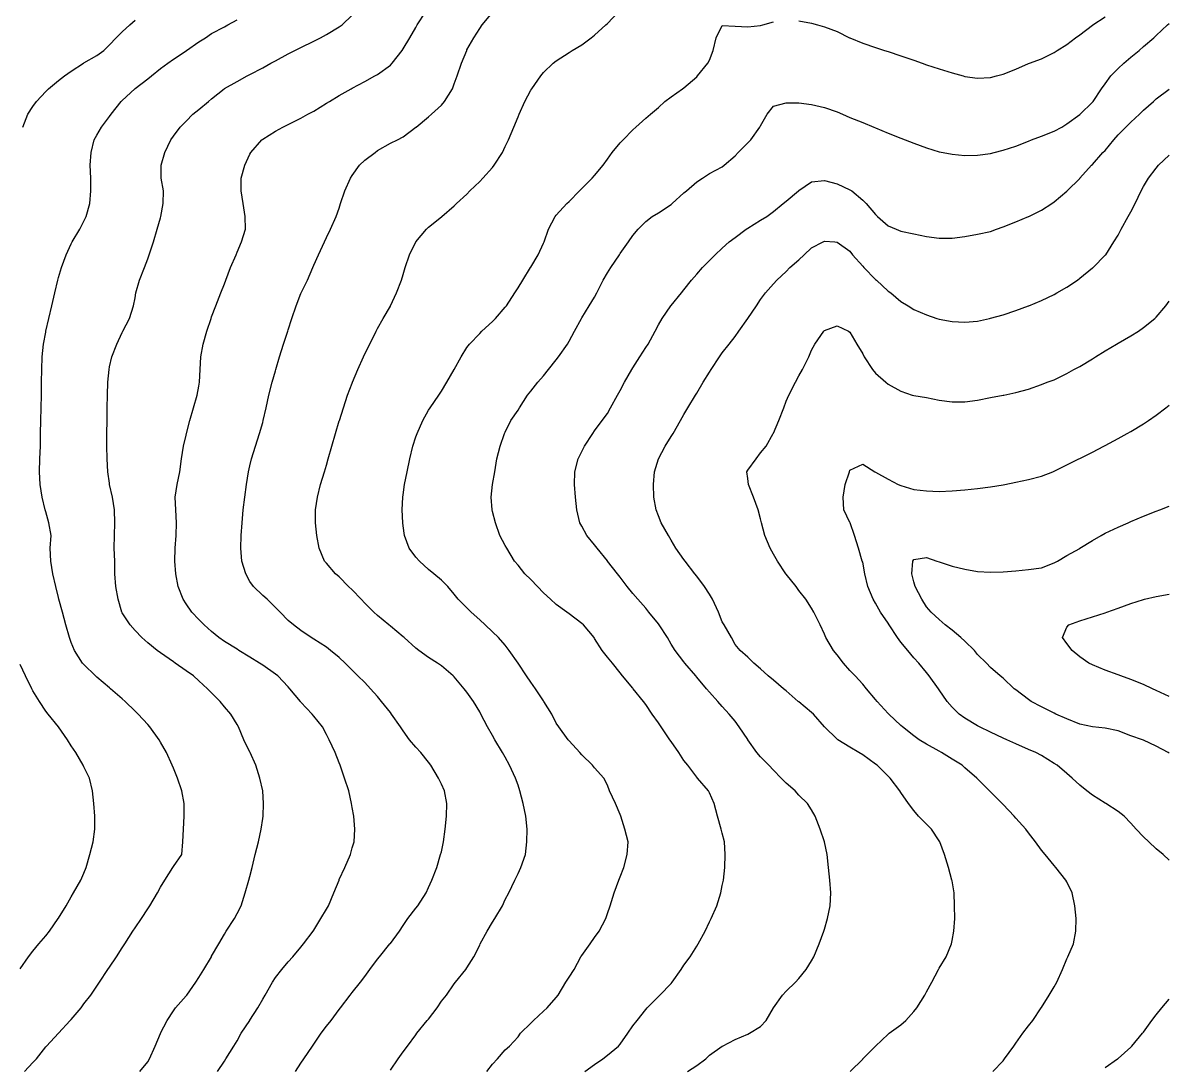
# Model space of a CAD drawing. Extents: x -280806 to 176394, y -263086 to 194114.
# Drawn here: x 86375 to 176394, y 66133 to 148150 of the extents above; entities that cross this region are included whole.
import ezdxf

# ---------------------------------------------------------------- set-up
doc = ezdxf.new("R2010")
doc.units = 0

msp = doc.modelspace()

# ---------------------------------------------------------------- linework, layer by layer
at = {"layer": 'CONTOURS'}
for points in [[(95569.217, 65777.364, 454152), (96183.3281, 66553.1714, 454152), (96313.691, 66780.0036, 454152), (96769.5499, 67782.6127, 454152), (97185.9372, 68766.8424, 454152), (97193.2524, 68785.2523, 454152), (97703.7314, 69787.8919, 454152), (98188.5768, 70563.5165, 454152), (98350.4256, 70790.501, 454152), (99191.2164, 71731.3577, 454152), (99237.1802, 71793.1406, 454152), (99963.4272, 72795.7802, 454152), (100193.856, 73163.43, 454152), (100584.6096, 73798.4198, 454152), (101175.4644, 74801.029, 454152), (101196.4651, 74839.0375, 454152), (101762.814, 75803.6686, 454152), (102199.1047, 76568.2594, 454152), (102348.731, 76806.3082, 454152), (102980.0328, 77808.9478, 454152), (103201.7443, 78204.9134, 454152), (103511.8174, 78811.5569, 454152), (103823.0791, 79814.1965, 454152), (104121.8136, 80816.8361, 454152), (104204.3839, 81091.3999, 454152), (104389.5194, 81819.4757, 454152), (104623.9106, 82822.0848, 454152), (104868.5431, 83824.7244, 454152), (105089.5231, 84827.364, 454152), (105206.993, 85664.6496, 454152), (105231.9562, 85830.0036, 454152), (105280.145, 86832.6127, 454152), (105207.2978, 87835.2523, 454152), (105206.993, 87836.502, 454152), (104992.3529, 88837.8919, 454152), (104659.6637, 89840.501, 454152), (104214.6252, 90843.1406, 454152), (104204.3839, 90864.5986, 454152), (103730.6942, 91845.7802, 454152), (103303.4256, 92848.4198, 454152), (103201.7443, 93044.9549, 454152), (102702.3295, 93851.029, 454152), (102199.1047, 94426.4914, 454152), (101856.6314, 94853.6686, 454152), (101196.4651, 95529.7759, 454152), (100874.6573, 95856.3082, 454152), (100193.856, 96477.7344, 454152), (99782.1626, 96858.9478, 454152), (99191.2164, 97258.4186, 454152), (98326.7426, 97861.5569, 454152), (98188.5768, 97954.6428, 454152), (97185.9372, 98666.2594, 454152), (96922.6205, 98864.1965, 454152), (96183.3281, 99456.301, 454152), (95720.093, 99866.8361, 454152), (95180.6885, 100432.5754, 454152), (94807.7657, 100869.4757, 454152), (94178.0489, 101813.807, 454152), (94145.4353, 101872.0848, 454152), (93843.2566, 102874.7244, 454152), (93662.3273, 103877.364, 454152), (93603.6228, 104880.0036, 454152), (93599.5994, 105882.6127, 454152), (93530.166, 106885.2523, 454152), (93560.1888, 107887.8919, 454152), (93601.0015, 108890.501, 454152), (93564.5779, 109893.1406, 454152), (93410.3491, 110895.7802, 454152), (93186.9917, 111898.4198, 454152), (93175.4398, 111990.5914, 454152), (93056.7811, 112901.029, 454152), (92984.9702, 113903.6686, 454152), (92953.8197, 114906.3082, 454152), (92953.1796, 115908.9478, 454152), (92987.3172, 116911.5569, 454152), (92998.1681, 117914.1965, 454152), (93006.9768, 118916.8361, 454152), (93042.5774, 119919.4757, 454152), (93136.7606, 120922.0848, 454152), (93175.4398, 121126.2398, 454152), (93363.7757, 121924.7244, 454152), (93755.4742, 122927.364, 454152), (94178.0489, 123844.1719, 454152), (94228.1275, 123930.0036, 454152), (94736.1682, 124932.6127, 454152), (95068.0649, 125935.2523, 454152), (95180.6885, 126544.9133, 454152), (95252.8042, 126937.8919, 454152), (95534.1955, 127940.501, 454152), (95921.6268, 128943.1406, 454152), (96183.3281, 129613.9445, 454152), (96301.8038, 129945.7802, 454152), (96618.6739, 130948.4198, 454152), (96911.4038, 131951.029, 454152), (97185.9372, 132850.7986, 454152), (97217.5145, 132953.6686, 454152), (97400.8212, 133956.3082, 454152), (97403.5644, 134958.9478, 454152), (97235.8634, 135961.5569, 454152), (97240.9841, 136964.1965, 454152), (97517.4986, 137966.8361, 454152), (97994.2668, 138969.4757, 454152), (98188.5768, 139242.6374, 454152), (98729.7797, 139972.0848, 454152), (99191.2164, 140441.995, 454152), (99719.4958, 140974.7244, 454152), (100193.856, 141341.2769, 454152), (100957.5934, 141977.364, 454152), (101196.4651, 142197.8258, 454152), (102188.711, 142980.0036, 454152), (102199.1047, 142987.1664, 454152), (103201.7443, 143556.228, 454152), (103993.7366, 143982.6127, 454152), (104204.3839, 144087.0372, 454152), (105206.993, 144615.7128, 454152), (105856.2475, 144985.2523, 454152), (106209.6326, 145175.2646, 454152), (107212.2722, 145712.2918, 454152), (107732.0477, 145987.8919, 454152), (108214.9118, 146207.7746, 454152), (109217.521, 146715.9067, 454152), (109745.3431, 146990.501, 454152), (110220.1606, 147250.9831, 454152), (111222.8002, 147830.5603, 454152), (111458.5325, 147993.1406, 454152), (112225.4398, 148749.6542, 454152)], [(101647.051, 65777.364, 451104), (102199.1047, 66607.7611, 451104), (102322.4268, 66780.0036, 451104), (102947.9678, 67782.6127, 451104), (103201.7443, 68207.6563, 451104), (103514.591, 68785.2523, 451104), (104186.3093, 69787.8919, 451104), (104204.3839, 69813.0379, 451104), (104831.1442, 70790.501, 451104), (105206.993, 71456.2147, 451104), (105412.3063, 71793.1406, 451104), (105968.6882, 72795.7802, 451104), (106209.6326, 73164.7711, 451104), (106698.5318, 73798.4198, 451104), (107212.2722, 74409.7572, 451104), (107570.2294, 74801.029, 451104), (108214.9118, 75562.0841, 451104), (108410.1362, 75803.6686, 451104), (109165.0649, 76806.3082, 451104), (109217.521, 76880.0393, 451104), (109779.9074, 77808.9478, 451104), (110220.1606, 78536.5358, 451104), (110372.0424, 78811.5569, 451104), (110798.1833, 79814.1965, 451104), (111204.6646, 80816.8361, 451104), (111222.8002, 80862.9523, 451104), (111659.3347, 81819.4757, 451104), (112101.3557, 82822.0848, 451104), (112225.4398, 83348.8402, 451104), (112378.6322, 83824.7244, 451104), (112454.0398, 84827.364, 451104), (112359.5518, 85830.0036, 451104), (112225.4398, 86530.434, 451104), (112181.6095, 86832.6127, 451104), (111963.2508, 87835.2523, 451104), (111636.9014, 88837.8919, 451104), (111297.8114, 89840.501, 451104), (111222.8002, 90023.2896, 451104), (110905.1376, 90843.1406, 451104), (110434.8007, 91845.7802, 451104), (110220.1606, 92251.469, 451104), (109902.2846, 92848.4198, 451104), (109217.521, 93686.376, 451104), (109090.0841, 93851.029, 451104), (108214.9118, 94800.7553, 451104), (108173.1238, 94853.6686, 451104), (107339.6177, 95856.3082, 451104), (107212.2722, 95999.7166, 451104), (106395.8045, 96858.9478, 451104), (106209.6326, 97006.8062, 451104), (105206.993, 97701.9331, 451104), (104968.7614, 97861.5569, 451104), (104204.3839, 98336.5267, 451104), (103337.6851, 98864.1965, 451104), (103201.7443, 98951.6436, 451104), (102199.1047, 99568.0711, 451104), (101773.2991, 99866.8361, 451104), (101196.4651, 100340.6172, 451104), (100601.8003, 100869.4757, 451104), (100193.856, 101297.232, 451104), (99639.4553, 101872.0848, 451104), (99191.2164, 102523.8691, 451104), (98952.8933, 102874.7244, 451104), (98575.1242, 103877.364, 451104), (98379.473, 104880.0036, 451104), (98308.2108, 105882.6127, 451104), (98325.6454, 106885.2523, 451104), (98415.6528, 107887.8919, 451104), (98439.031, 108890.501, 451104), (98387.0321, 109893.1406, 451104), (98340.4282, 110895.7802, 451104), (98502.277, 111898.4198, 451104), (98694.6667, 112901.029, 451104), (98826.3098, 113903.6686, 451104), (98994.6509, 114906.3082, 451104), (99191.2164, 115757.9803, 451104), (99223.4642, 115908.9478, 451104), (99483.4586, 116911.5569, 451104), (99783.2599, 117914.1965, 451104), (100071.5398, 118916.8361, 451104), (100193.856, 119625.4961, 451104), (100243.6603, 119919.4757, 451104), (100305.0166, 120922.0848, 451104), (100346.3779, 121924.7244, 451104), (100533.9518, 122927.364, 451104), (100819.1837, 123930.0036, 451104), (101150.6842, 124932.6127, 451104), (101196.4651, 125056.6968, 451104), (101518.974, 125935.2523, 451104), (101921.0662, 126937.8919, 451104), (102199.1047, 127650.1181, 451104), (102298.7134, 127940.501, 451104), (102687.4553, 128943.1406, 451104), (103118.9911, 129945.7802, 451104), (103201.7443, 130147.0092, 451104), (103553.1482, 130948.4198, 451104), (103844.3237, 131951.029, 451104), (103842.5254, 132953.6686, 451104), (103672.7822, 133956.3082, 451104), (103519.8946, 134958.9478, 451104), (103523.796, 135961.5569, 451104), (103810.4604, 136964.1965, 451104), (104204.3839, 137849.549, 451104), (104268.9101, 137966.8361, 451104), (105137.3767, 138969.4757, 451104), (105206.993, 139027.1438, 451104), (106209.6326, 139659.0857, 451104), (106778.6638, 139972.0848, 451104), (107212.2722, 140173.771, 451104), (108214.9118, 140656.0865, 451104), (108745.2638, 140974.7244, 451104), (109217.521, 141229.7506, 451104), (110220.1606, 141839.6858, 451104), (110463.0557, 141977.364, 451104), (111222.8002, 142448.1581, 451104), (112160.0602, 142980.0036, 451104), (112225.4398, 143017.3721, 451104), (113228.0489, 143559.6418, 451104), (114012.5431, 143982.6127, 451104), (114230.6885, 144108.1903, 451104), (115233.3281, 144840.7466, 451104), (115373.6275, 144985.2523, 451104), (116150.7151, 145987.8919, 451104), (116235.9372, 146119.6265, 451104), (116751.8417, 146990.501, 451104), (117238.5768, 147798.1906, 451104), (117351.9014, 147993.1406, 451104), (117999.51, 148995.7802, 451104)], [(107771.6717, 65777.364, 448056), (108214.9118, 66441.8585, 448056), (108438.2388, 66780.0036, 448056), (109114.4986, 67782.6127, 448056), (109217.521, 67928.429, 448056), (109809.8388, 68785.2523, 448056), (110220.1606, 69336.666, 448056), (110573.5762, 69787.8919, 448056), (111222.8002, 70666.3255, 448056), (111315.9775, 70790.501, 448056), (112077.9166, 71793.1406, 448056), (112225.4398, 71990.9558, 448056), (112895.2073, 72795.7802, 448056), (113228.0489, 73251.883, 448056), (113626.6358, 73798.4198, 448056), (114230.6885, 74617.5089, 448056), (114380.1319, 74801.029, 448056), (115201.507, 75803.6686, 448056), (115233.3281, 75846.9806, 448056), (115962.7754, 76806.3082, 448056), (116235.9372, 77252.0477, 448056), (116598.7102, 77808.9478, 448056), (117238.5768, 78610.0841, 448056), (117399.6026, 78811.5569, 448056), (118053.1548, 79814.1965, 448056), (118241.2164, 80236.8017, 448056), (118500.083, 80816.8361, 448056), (118875.5357, 81819.4757, 448056), (119180.2442, 82822.0848, 448056), (119243.856, 83047.332, 448056), (119417.2567, 83824.7244, 448056), (119533.5074, 84827.364, 448056), (119633.3904, 85830.0036, 448056), (119660.1214, 86832.6127, 448056), (119494.615, 87835.2523, 448056), (119243.856, 88364.2937, 448056), (119016.9019, 88837.8919, 448056), (118422.42, 89840.501, 448056), (118241.2164, 90084.8897, 448056), (117621.0703, 90843.1406, 448056), (117238.5768, 91261.6615, 448056), (116748.9766, 91845.7802, 448056), (116235.9372, 92538.4687, 448056), (116024.7718, 92848.4198, 448056), (115336.0152, 93851.029, 448056), (115233.3281, 93983.6474, 448056), (114546.888, 94853.6686, 448056), (114230.6885, 95229.9746, 448056), (113672.051, 95856.3082, 448056), (113228.0489, 96330.8818, 448056), (112679.4698, 96858.9478, 448056), (112225.4398, 97313.5265, 448056), (111690.1195, 97861.5569, 448056), (111222.8002, 98317.3548, 448056), (110521.1506, 98864.1965, 448056), (110220.1606, 99109.0423, 448056), (109217.521, 99752.8409, 448056), (109014.6461, 99866.8361, 448056), (108214.9118, 100437.4826, 448056), (107636.1576, 100869.4757, 448056), (107212.2722, 101208.017, 448056), (106579.9342, 101872.0848, 448056), (106209.6326, 102236.016, 448056), (105560.561, 102874.7244, 448056), (105206.993, 103179.3415, 448056), (104487.6955, 103877.364, 448056), (104204.3839, 104274.3355, 448056), (103881.875, 104880.0036, 448056), (103566.4985, 105882.6127, 448056), (103485.9094, 106885.2523, 448056), (103528.1546, 107887.8919, 448056), (103582.9272, 108890.501, 448056), (103678.7258, 109893.1406, 448056), (103805.3093, 110895.7802, 448056), (103938.3545, 111898.4198, 448056), (104100.9043, 112901.029, 448056), (104204.3839, 113354.6933, 448056), (104339.2579, 113903.6686, 448056), (104642.1986, 114906.3082, 448056), (104966.3839, 115908.9478, 448056), (105206.993, 116752.878, 448056), (105250.7014, 116911.5569, 448056), (105466.5607, 117914.1965, 448056), (105693.6367, 118916.8361, 448056), (105951.589, 119919.4757, 448056), (106209.6326, 120828.2674, 448056), (106235.1749, 120922.0848, 448056), (106538.2375, 121924.7244, 448056), (106853.8884, 122927.364, 448056), (107177.3117, 123930.0036, 448056), (107212.2722, 124037.2322, 448056), (107493.877, 124932.6127, 448056), (107831.9916, 125935.2523, 448056), (108214.9118, 126890.8613, 448056), (108236.8879, 126937.8919, 448056), (108718.6548, 127940.501, 448056), (109146.3197, 128943.1406, 448056), (109217.521, 129109.1347, 448056), (109592.7298, 129945.7802, 448056), (110057.0316, 130948.4198, 448056), (110220.1606, 131305.9807, 448056), (110541.8465, 131951.029, 448056), (110972.8337, 132953.6686, 448056), (111222.8002, 133611.4879, 448056), (111328.2914, 133956.3082, 448056), (111663.7238, 134958.9478, 448056), (112092.2422, 135961.5569, 448056), (112225.4398, 136161.3533, 448056), (112821.8114, 136964.1965, 448056), (113228.0489, 137375.1278, 448056), (114028.2708, 137966.8361, 448056), (114230.6885, 138117.072, 448056), (115233.3281, 138695.8872, 448056), (115788.3079, 138969.4757, 448056), (116235.9372, 139194.2962, 448056), (117238.5768, 139954.0711, 448056), (117260.309, 139972.0848, 448056), (118241.2164, 140781.847, 448056), (118455.7346, 140974.7244, 448056), (119243.856, 141697.8319, 448056), (119488.3361, 141977.364, 448056), (120102.4166, 142980.0036, 448056), (120246.4651, 143365.8804, 448056), (120474.547, 143982.6127, 448056), (120833.2966, 144985.2523, 448056), (121228.1345, 145987.8919, 448056), (121249.1047, 146033.9167, 448056), (121785.0041, 146990.501, 448056), (122251.7443, 147717.449, 448056), (122445.6581, 147993.1406, 448056), (123254.3839, 148965.1478, 448056)], [(115233.3281, 65899.7107, 445008), (115842.8062, 66780.0036, 445008), (116235.9372, 67342.1767, 445008), (116572.985, 67782.6127, 445008), (117238.5768, 68664.9478, 445008), (117323.8598, 68785.2523, 445008), (118136.4262, 69787.8919, 445008), (118241.2164, 69907.2821, 445008), (118900.255, 70790.501, 445008), (119243.856, 71300.401, 445008), (119632.476, 71793.1406, 445008), (120246.4651, 72675.8719, 445008), (120345.3727, 72795.7802, 445008), (121165.681, 73798.4198, 445008), (121249.1047, 73920.2179, 445008), (121788.6312, 74801.029, 445008), (122251.7443, 75714.3622, 445008), (122296.8242, 75803.6686, 445008), (122841.6542, 76806.3082, 445008), (123254.3839, 77518.6562, 445008), (123441.3482, 77808.9478, 445008), (124031.1058, 78811.5569, 445008), (124256.993, 79295.0306, 445008), (124531.8617, 79814.1965, 445008), (125017.1947, 80816.8361, 445008), (125259.6326, 81349.1388, 445008), (125487.7145, 81819.4757, 445008), (125854.6632, 82822.0848, 445008), (125956.9236, 83824.7244, 445008), (125973.2914, 84827.364, 445008), (125875.3591, 85830.0036, 445008), (125672.7586, 86832.6127, 445008), (125402.9801, 87835.2523, 445008), (125259.6326, 88264.8984, 445008), (125067.3343, 88837.8919, 445008), (124599.7406, 89840.501, 445008), (124256.993, 90484.7263, 445008), (124044.8218, 90843.1406, 445008), (123443.238, 91845.7802, 445008), (123254.3839, 92168.8682, 445008), (122854.7302, 92848.4198, 445008), (122350.2557, 93851.029, 445008), (122251.7443, 94029.1236, 445008), (121759.9495, 94853.6686, 445008), (121249.1047, 95581.5614, 445008), (121043.0294, 95856.3082, 445008), (120246.4651, 96783.0526, 445008), (120175.3858, 96858.9478, 445008), (119243.856, 97638.9919, 445008), (118934.3621, 97861.5569, 445008), (118241.2164, 98314.825, 445008), (117460.837, 98864.1965, 445008), (117238.5768, 99034.1834, 445008), (116317.075, 99866.8361, 445008), (116235.9372, 99936.6353, 445008), (115233.3281, 100765.6608, 445008), (115105.3426, 100869.4757, 445008), (114230.6885, 101592.0041, 445008), (113922.9319, 101872.0848, 445008), (113228.0489, 102562.0606, 445008), (112950.9247, 102874.7244, 445008), (112225.4398, 103621.4844, 445008), (111954.3202, 103877.364, 445008), (111222.8002, 104637.6876, 445008), (110935.9529, 104880.0036, 445008), (110220.1606, 105714.3936, 445008), (110073.8566, 105882.6127, 445008), (109642.5341, 106885.2523, 445008), (109465.2014, 107887.8919, 445008), (109342.3975, 108890.501, 445008), (109354.4981, 109893.1406, 445008), (109498.8818, 110895.7802, 445008), (109750.4942, 111898.4198, 445008), (110068.0044, 112901.029, 445008), (110220.1606, 113417.604, 445008), (110360.4295, 113903.6686, 445008), (110633.1646, 114906.3082, 445008), (110920.6519, 115908.9478, 445008), (111222.8002, 116883.1495, 445008), (111231.8222, 116911.5569, 445008), (111565.2125, 117914.1965, 445008), (111878.5164, 118916.8361, 445008), (112225.4398, 119861.2284, 445008), (112247.934, 119919.4757, 445008), (112678.9212, 120922.0848, 445008), (113114.7547, 121924.7244, 445008), (113228.0489, 122152.6843, 445008), (113627.8246, 122927.364, 445008), (114118.4306, 123930.0036, 445008), (114230.6885, 124139.0659, 445008), (114678.3787, 124932.6127, 445008), (115233.3281, 125896.5122, 445008), (115253.9021, 125935.2523, 445008), (115719.8194, 126937.8919, 445008), (116096.8874, 127940.501, 445008), (116235.9372, 128392.2756, 445008), (116407.6006, 128943.1406, 445008), (116731.8773, 129945.7802, 445008), (117228.0917, 130948.4198, 445008), (117238.5768, 130962.1054, 445008), (118081.6231, 131951.029, 445008), (118241.2164, 132100.8077, 445008), (119243.856, 132927.09, 445008), (119276.5001, 132953.6686, 445008), (120246.4651, 133772.971, 445008), (120439.4035, 133956.3082, 445008), (121249.1047, 134710.3529, 445008), (121483.9226, 134958.9478, 445008), (122251.7443, 135693.8206, 445008), (122509.4222, 135961.5569, 445008), (123254.3839, 136802.1953, 445008), (123395.1101, 136964.1965, 445008), (124049.851, 137966.8361, 445008), (124256.993, 138450.889, 445008), (124499.37, 138969.4757, 445008), (124933.3138, 139972.0848, 445008), (125259.6326, 140774.5927, 445008), (125347.0798, 140974.7244, 445008), (125790.8686, 141977.364, 445008), (126262.2722, 142868.2944, 445008), (126342.7394, 142980.0036, 445008), (127046.1569, 143982.6127, 445008), (127264.9118, 144259.9502, 445008), (128031.6362, 144985.2523, 445008), (128267.521, 145163.5603, 445008), (129270.1606, 145826.4394, 445008), (129513.6043, 145987.8919, 445008), (130272.8002, 146439.0874, 445008), (131013.4642, 146990.501, 445008), (131275.4398, 147185.8778, 445008), (132162.4078, 147993.1406, 445008), (132278.0489, 148110.001, 445008), (133128.8371, 148995.7802, 445008)], [(147317.521, 148321.9894, 441960), (148320.1606, 148141.6697, 441960), (148771.2646, 147993.1406, 441960), (149322.8002, 147845.526, 441960), (150325.4398, 147465.6538, 441960), (151299.1843, 146990.501, 441960), (151328.0489, 146977.3337, 441960), (152330.6885, 146551.3147, 441960), (153333.3281, 146207.9575, 441960), (154049.8214, 145987.8919, 441960), (154335.9372, 145896.1776, 441960), (155338.5768, 145575.5585, 441960), (156341.2164, 145219.5826, 441960), (156996.2316, 144985.2523, 441960), (157343.856, 144870.2208, 441960), (158346.4651, 144544.9992, 441960), (159349.1047, 144237.1512, 441960), (160217.6933, 143982.6127, 441960), (160351.7443, 143943.5069, 441960), (161354.3839, 143818.5998, 441960), (162356.993, 143873.6162, 441960), (162841.9298, 143982.6127, 441960), (163359.6326, 144121.2967, 441960), (164362.2722, 144518.9998, 441960), (165364.9118, 144953.0959, 441960), (165434.3453, 144985.2523, 441960), (166367.521, 145336.3514, 441960), (167370.1606, 145825.4945, 441960), (167613.0252, 145987.8919, 441960), (168372.8002, 146464.02, 441960), (169042.7201, 146990.501, 441960), (169375.4398, 147224.9837, 441960), (170378.0489, 147967.4765, 441960), (170417.1242, 147993.1406, 441960), (171380.6885, 148617.6454, 441960)], [(86361.4834, 139972.0848, 460248), (86769.6715, 140974.7244, 460248), (87159.6326, 141587.3114, 460248), (87449.5584, 141977.364, 460248), (88162.2722, 142753.3848, 460248), (88389.2568, 142980.0036, 460248), (89164.9118, 143616.7003, 460248), (89633.4809, 143982.6127, 460248), (90167.521, 144348.7994, 460248), (91130.628, 144985.2523, 460248), (91170.1606, 145011.1298, 460248), (92172.8002, 145594.6085, 460248), (92719.3675, 145987.8919, 460248), (93175.4398, 146439.2702, 460248), (93700.4273, 146990.501, 460248), (94178.0489, 147451.511, 460248), (94762.0762, 147993.1406, 460248), (95180.6885, 148354.1458, 460248)], [(86496.1745, 65777.364, 457200), (87159.6326, 66486.4812, 457200), (87429.6245, 66780.0036, 457200), (88162.2722, 67712.1125, 457200), (88216.3438, 67782.6127, 457200), (89158.4196, 68785.2523, 457200), (89164.9118, 68791.9274, 457200), (90091.1381, 69787.8919, 457200), (90167.521, 69879.5758, 457200), (90942.7798, 70790.501, 457200), (91170.1606, 71095.5449, 457200), (91704.8712, 71793.1406, 457200), (92172.8002, 72488.8162, 457200), (92390.1226, 72795.7802, 457200), (93044.5891, 73798.4198, 457200), (93175.4398, 73990.5048, 457200), (93715.3625, 74801.029, 457200), (94178.0489, 75496.7045, 457200), (94382.082, 75803.6686, 457200), (95001.1003, 76806.3082, 457200), (95180.6885, 77079.4394, 457200), (95686.5346, 77808.9478, 457200), (96183.3281, 78573.6605, 457200), (96342.2203, 78811.5569, 457200), (96932.7094, 79814.1965, 457200), (97185.9372, 80260.8809, 457200), (97521.4001, 80816.8361, 457200), (98143.1616, 81819.4757, 457200), (98188.5768, 81900.8268, 457200), (98853.6504, 82822.0848, 457200), (98944.4503, 83824.7244, 457200), (98993.767, 84827.364, 457200), (99040.95, 85830.0036, 457200), (99046.345, 86832.6127, 457200), (98853.4675, 87835.2523, 457200), (98513.646, 88837.8919, 457200), (98188.5768, 89617.0522, 457200), (98102.0441, 89840.501, 457200), (97647.6178, 90843.1406, 457200), (97185.9372, 91645.1914, 457200), (97073.6489, 91845.7802, 457200), (96347.9201, 92848.4198, 457200), (96183.3281, 93033.8906, 457200), (95425.8696, 93851.029, 457200), (95180.6885, 94092.2477, 457200), (94397.4439, 94853.6686, 457200), (94178.0489, 95045.7535, 457200), (93251.213, 95856.3082, 457200), (93175.4398, 95914.1592, 457200), (92172.8002, 96770.7996, 457200), (92086.9075, 96858.9478, 457200), (91170.1606, 97747.7446, 457200), (91066.9858, 97861.5569, 457200), (90415.872, 98864.1965, 457200), (90167.521, 99475.5643, 457200), (90021.979, 99866.8361, 457200), (89751.0727, 100869.4757, 457200), (89479.2826, 101872.0848, 457200), (89203.2557, 102874.7244, 457200), (89164.9118, 103026.2405, 457200), (88953.1673, 103877.364, 457200), (88733.6808, 104880.0036, 457200), (88562.6575, 105882.6127, 457200), (88524.3442, 106885.2523, 457200), (88599.3554, 107887.8919, 457200), (88410.5928, 108890.501, 457200), (88162.2722, 109741.2588, 457200), (88120.728, 109893.1406, 457200), (87879.6312, 110895.7802, 457200), (87729.2124, 111898.4198, 457200), (87676.6344, 112901.029, 457200), (87703.8226, 113903.6686, 457200), (87747.9576, 114906.3082, 457200), (87766.3066, 115908.9478, 457200), (87774.9019, 116911.5569, 457200), (87807.8203, 117914.1965, 457200), (87826.1693, 118916.8361, 457200), (87838.6966, 119919.4757, 457200), (87858.2342, 120922.0848, 457200), (87882.7097, 121924.7244, 457200), (87986.3417, 122927.364, 457200), (88162.2722, 123857.3393, 457200), (88176.2626, 123930.0036, 457200), (88410.4404, 124932.6127, 457200), (88645.045, 125935.2523, 457200), (88869.012, 126937.8919, 457200), (89104.3481, 127940.501, 457200), (89164.9118, 128156.4518, 457200), (89394.3348, 128943.1406, 457200), (89762.076, 129945.7802, 457200), (90167.521, 130799.0983, 457200), (90244.7573, 130948.4198, 457200), (90856.4909, 131951.029, 457200), (91170.1606, 132570.3521, 457200), (91355.2046, 132953.6686, 457200), (91630.5305, 133956.3082, 457200), (91717.6728, 134958.9478, 457200), (91699.8725, 135961.5569, 457200), (91664.79, 136964.1965, 457200), (91722.763, 137966.8361, 457200), (91982.1782, 138969.4757, 457200), (92172.8002, 139340.4782, 457200), (92546.3935, 139972.0848, 457200), (93175.4398, 140800.1654, 457200), (93299.219, 140974.7244, 457200), (94098.1303, 141977.364, 457200), (94178.0489, 142062.0374, 457200), (95163.7416, 142980.0036, 457200), (95180.6885, 142992.9271, 457200), (96183.3281, 143756.1463, 457200), (96469.8401, 143982.6127, 457200), (97185.9372, 144557.2217, 457200), (97752.1946, 144985.2523, 457200), (98188.5768, 145295.0815, 457200), (99191.2164, 145965.5196, 457200), (99225.9941, 145987.8919, 457200), (100193.856, 146655.1296, 457200), (100703.9083, 146990.501, 457200), (101196.4651, 147321.9406, 457200), (102199.1047, 147854.0299, 457200), (102472.9066, 147993.1406, 457200), (103201.7443, 148397.7931, 457200)], [(122816.8435, 65777.364, 441960), (123254.3839, 66356.1792, 441960), (123636.6641, 66780.0036, 441960), (124256.993, 67500.3374, 441960), (124583.952, 67782.6127, 441960), (125259.6326, 68507.61, 441960), (125465.6165, 68785.2523, 441960), (126262.2722, 69580.2317, 441960), (126478.8936, 69787.8919, 441960), (127264.9118, 70519.1376, 441960), (127561.3603, 70790.501, 441960), (128267.521, 71605.3534, 441960), (128402.6998, 71793.1406, 441960), (129013.2751, 72795.7802, 441960), (129270.1606, 73184.004, 441960), (129659.0244, 73798.4198, 441960), (130205.4394, 74801.029, 441960), (130272.8002, 74898.7478, 441960), (130933.3932, 75803.6686, 441960), (131275.4398, 76310.0023, 441960), (131627.118, 76806.3082, 441960), (132160.8838, 77808.9478, 441960), (132278.0489, 78187.4179, 441960), (132495.5237, 78811.5569, 441960), (132822.0559, 79814.1965, 441960), (133179.9826, 80816.8361, 441960), (133280.6885, 81073.0205, 441960), (133558.8794, 81819.4757, 441960), (133835.7598, 82822.0848, 441960), (133906.7172, 83824.7244, 441960), (133651.0814, 84827.364, 441960), (133331.9254, 85830.0036, 441960), (133280.6885, 85961.0676, 441960), (132918.4642, 86832.6127, 441960), (132457.2408, 87835.2523, 441960), (132278.0489, 88265.2337, 441960), (132011.4708, 88837.8919, 441960), (131275.4398, 89646.2825, 441960), (131118.5592, 89840.501, 441960), (130272.8002, 90668.5512, 441960), (130114.5785, 90843.1406, 441960), (129270.1606, 91769.184, 441960), (129204.4762, 91845.7802, 441960), (128457.9905, 92848.4198, 441960), (128267.521, 93154.6219, 441960), (127917.2143, 93851.029, 441960), (127292.6791, 94853.6686, 441960), (127264.9118, 94891.0066, 441960), (126643.3637, 95856.3082, 441960), (126262.2722, 96356.7593, 441960), (125932.6615, 96858.9478, 441960), (125263.0159, 97861.5569, 441960), (125259.6326, 97866.4946, 441960), (124561.8845, 98864.1965, 441960), (124256.993, 99261.1375, 441960), (123713.8394, 99866.8361, 441960), (123254.3839, 100319.2812, 441960), (122676.7574, 100869.4757, 441960), (122251.7443, 101256.7241, 441960), (121579.0812, 101872.0848, 441960), (121249.1047, 102194.868, 441960), (120566.9014, 102874.7244, 441960), (120246.4651, 103276.4508, 441960), (119735.4679, 103877.364, 441960), (119243.856, 104389.367, 441960), (118651.9039, 104880.0036, 441960), (118241.2164, 105230.2188, 441960), (117519.5719, 105882.6127, 441960), (117238.5768, 106197.6845, 441960), (116704.872, 106885.2523, 441960), (116333.4732, 107887.8919, 441960), (116235.9372, 108635.6273, 441960), (116201.891, 108890.501, 441960), (116154.4642, 109893.1406, 441960), (116207.347, 110895.7802, 441960), (116235.9372, 111082.7446, 441960), (116356.9428, 111898.4198, 441960), (116559.7567, 112901.029, 441960), (116762.7535, 113903.6686, 441960), (117004.4599, 114906.3082, 441960), (117238.5768, 115627.5869, 441960), (117335.6251, 115908.9478, 441960), (117796.056, 116911.5569, 441960), (118241.2164, 117724.5804, 441960), (118350.5482, 117914.1965, 441960), (119038.2684, 118916.8361, 441960), (119243.856, 119231.5421, 441960), (119656.0066, 119919.4757, 441960), (120237.7478, 120922.0848, 441960), (120246.4651, 120936.9895, 441960), (120801.4145, 121924.7244, 441960), (121249.1047, 122653.9279, 441960), (121460.6969, 122927.364, 441960), (122251.7443, 123763.4914, 441960), (122426.3033, 123930.0036, 441960), (123254.3839, 124705.9025, 441960), (123486.6415, 124932.6127, 441960), (124256.993, 125817.4471, 441960), (124347.6406, 125935.2523, 441960), (125003.5092, 126937.8919, 441960), (125259.6326, 127345.4705, 441960), (125636.6702, 127940.501, 441960), (126246.9103, 128943.1406, 441960), (126262.2722, 128968.8962, 441960), (126830.9376, 129945.7802, 441960), (127264.9118, 130854.5719, 441960), (127302.067, 130948.4198, 441960), (127654.9034, 131951.029, 441960), (128183.6095, 132953.6686, 441960), (128267.521, 133050.0158, 441960), (129105.2638, 133956.3082, 441960), (129270.1606, 134125.9294, 441960), (130081.5077, 134958.9478, 441960), (130272.8002, 135153.9893, 441960), (131072.5954, 135961.5569, 441960), (131275.4398, 136175.3436, 441960), (131951.4862, 136964.1965, 441960), (132278.0489, 137448.7066, 441960), (132650.7278, 137966.8361, 441960), (133280.6885, 138732.8899, 441960), (133509.1361, 138969.4757, 441960), (134283.3281, 139764.4246, 441960), (134516.8963, 139972.0848, 441960), (135285.9372, 140670.1378, 441960), (135652.7335, 140974.7244, 441960), (136288.5768, 141517.9085, 441960), (136800.9456, 141977.364, 441960), (137291.2164, 142337.9424, 441960), (138187.2065, 142980.0036, 441960), (138293.856, 143059.7393, 441960), (139296.4651, 143911.9906, 441960), (139367.0873, 143982.6127, 441960), (140172.1555, 144985.2523, 441960), (140299.1047, 145231.2259, 441960), (140578.5758, 145987.8919, 441960), (140835.0955, 146990.501, 441960), (141301.7443, 147935.6249, 441960), (142304.3839, 147882.9554, 441960), (143306.993, 147846.5014, 441960), (144309.6326, 147951.444, 441960), (144489.8304, 147993.1406, 441960), (145312.2722, 148224.8191, 441960)], [(130519.6882, 65777.364, 438912), (131275.4398, 66342.7375, 438912), (131911.7098, 66780.0036, 438912), (132278.0489, 67063.9553, 438912), (133149.7464, 67782.6127, 438912), (133280.6885, 67940.8039, 438912), (133883.339, 68785.2523, 438912), (134283.3281, 69364.0675, 438912), (134612.9693, 69787.8919, 438912), (135285.9372, 70651.6951, 438912), (135403.4071, 70790.501, 438912), (136288.5768, 71669.3918, 438912), (136406.3515, 71793.1406, 438912), (137291.2164, 72710.101, 438912), (137356.4436, 72795.7802, 438912), (138062.6042, 73798.4198, 438912), (138293.856, 74129.8289, 438912), (138772.392, 74801.029, 438912), (139296.4651, 75637.705, 438912), (139406.2846, 75803.6686, 438912), (139957.4849, 76806.3082, 438912), (140299.1047, 77540.5409, 438912), (140434.1311, 77808.9478, 438912), (140880.0535, 78811.5569, 438912), (141200.9774, 79814.1965, 438912), (141301.7443, 80386.2146, 438912), (141386.4482, 80816.8361, 438912), (141497.5783, 81819.4757, 438912), (141530.131, 82822.0848, 438912), (141478.1321, 83824.7244, 438912), (141301.7443, 84496.3512, 438912), (141213.779, 84827.364, 438912), (140934.186, 85830.0036, 438912), (140660.5061, 86832.6127, 438912), (140299.1047, 87682.517, 438912), (140220.6187, 87835.2523, 438912), (139344.8064, 88837.8919, 438912), (139296.4651, 88897.6022, 438912), (138601.8869, 89840.501, 438912), (138293.856, 90216.1975, 438912), (137877.8954, 90843.1406, 438912), (137291.2164, 91694.7823, 438912), (137189.2303, 91845.7802, 438912), (136513.1534, 92848.4198, 438912), (136288.5768, 93173.8853, 438912), (135793.5206, 93851.029, 438912), (135285.9372, 94623.636, 438912), (135102.3866, 94853.6686, 438912), (134312.6194, 95856.3082, 438912), (134283.3281, 95892.9756, 438912), (133469.1768, 96858.9478, 438912), (133280.6885, 97094.5582, 438912), (132672.3686, 97861.5569, 438912), (132278.0489, 98337.8678, 438912), (131865.7154, 98864.1965, 438912), (131275.4398, 99804.4435, 438912), (131234.4137, 99866.8361, 438912), (130390.7882, 100869.4757, 438912), (130272.8002, 100979.5085, 438912), (129270.1606, 101728.7374, 438912), (129081.4589, 101872.0848, 438912), (128267.521, 102464.8294, 438912), (127806.6329, 102874.7244, 438912), (127264.9118, 103373.1334, 438912), (126780.5542, 103877.364, 438912), (126262.2722, 104438.7751, 438912), (125807.1144, 104880.0036, 438912), (125259.6326, 105546.3269, 438912), (124982.9047, 105882.6127, 438912), (124368.6108, 106885.2523, 438912), (124256.993, 107097.4541, 438912), (123843.349, 107887.8919, 438912), (123484.7213, 108890.501, 438912), (123254.3839, 109782.6811, 438912), (123224.4221, 109893.1406, 438912), (123146.2714, 110895.7802, 438912), (123253.2257, 111898.4198, 438912), (123254.3839, 111905.0035, 438912), (123435.679, 112901.029, 438912), (123603.7457, 113903.6686, 438912), (123855.7238, 114906.3082, 438912), (124206.3048, 115908.9478, 438912), (124256.993, 116016.847, 438912), (124693.0399, 116911.5569, 438912), (125259.6326, 117733.6025, 438912), (125382.6194, 117914.1965, 438912), (126010.6903, 118916.8361, 438912), (126262.2722, 119235.413, 438912), (126805.7306, 119919.4757, 438912), (127264.9118, 120433.399, 438912), (127652.8308, 120922.0848, 438912), (128267.521, 121692.3449, 438912), (128449.9438, 121924.7244, 438912), (129153.9098, 122927.364, 438912), (129270.1606, 123144.6864, 438912), (129683.1036, 123930.0036, 438912), (130238.6321, 124932.6127, 438912), (130272.8002, 124990.8295, 438912), (130848.8112, 125935.2523, 438912), (131275.4398, 126613.3104, 438912), (131460.301, 126937.8919, 438912), (131948.9868, 127940.501, 438912), (132278.0489, 128525.8694, 438912), (132546.791, 128943.1406, 438912), (133224.6662, 129945.7802, 438912), (133280.6885, 130031.3986, 438912), (133934.4235, 130948.4198, 438912), (134283.3281, 131440.7938, 438912), (134691.6991, 131951.029, 438912), (135285.9372, 132551.0582, 438912), (135790.5031, 132953.6686, 438912), (136288.5768, 133229.5126, 438912), (137291.2164, 133895.1958, 438912), (137368.8794, 133956.3082, 438912), (138293.856, 134798.7449, 438912), (138482.2529, 134958.9478, 438912), (139296.4651, 135659.8963, 438912), (139752.0192, 135961.5569, 438912), (140299.1047, 136312.8389, 438912), (141301.7443, 136852.3654, 438912), (141462.6178, 136964.1965, 438912), (142304.3839, 137711.3222, 438912), (142560.0197, 137966.8361, 438912), (143306.993, 138725.087, 438912), (143534.6177, 138969.4757, 438912), (144257.1766, 139972.0848, 438912), (144309.6326, 140074.589, 438912), (144822.9158, 140974.7244, 438912), (145312.2722, 141600.7226, 438912), (146314.9118, 141881.8092, 438912), (147317.521, 141880.2242, 438912), (148320.1606, 141744.1615, 438912), (149322.8002, 141513.6413, 438912), (150325.4398, 141159.037, 438912), (150755.6954, 140974.7244, 438912), (151328.0489, 140727.7145, 438912), (152330.6885, 140330.1943, 438912), (153205.6778, 139972.0848, 438912), (153333.3281, 139919.2325, 438912), (154335.9372, 139493.0916, 438912), (155338.5768, 139084.8425, 438912), (155654.9592, 138969.4757, 438912), (156341.2164, 138697.9598, 438912), (157343.856, 138331.255, 438912), (158346.4651, 138032.5205, 438912), (158643.2184, 137966.8361, 438912), (159349.1047, 137837.7228, 438912), (160351.7443, 137747.9592, 438912), (161354.3839, 137769.1428, 438912), (162356.993, 137899.8715, 438912), (162652.9843, 137966.8361, 438912), (163359.6326, 138145.7842, 438912), (164362.2722, 138481.9481, 438912), (165364.9118, 138865.2646, 438912), (165600.6746, 138969.4757, 438912), (166367.521, 139261.8703, 438912), (167370.1606, 139638.024, 438912), (167968.2696, 139972.0848, 438912), (168372.8002, 140217.3878, 438912), (169375.4398, 140949.0907, 438912), (169406.0112, 140974.7244, 438912), (170378.0489, 141920.7931, 438912), (170425.3234, 141977.364, 438912), (171098.9314, 142980.0036, 438912), (171380.6885, 143376.0607, 438912), (171827.9215, 143982.6127, 438912), (172383.3281, 144580.4779, 438912), (172828.3056, 144985.2523, 438912), (173385.9372, 145456.9608, 438912), (174032.0522, 145987.8919, 438912), (174388.5768, 146286.1997, 438912), (175199.101, 146990.501, 438912), (175391.2164, 147163.597, 438912), (176271.7226, 147993.1406, 438912), (176393.856, 148107.1054, 438912)], [(138570.0353, 65777.364, 435864), (139296.4651, 66255.6257, 435864), (140014.6958, 66780.0036, 435864), (140299.1047, 67062.096, 435864), (141301.7443, 67771.0913, 435864), (141326.1283, 67782.6127, 435864), (142304.3839, 68311.5931, 435864), (143306.993, 68710.7287, 435864), (143446.1952, 68785.2523, 435864), (144309.6326, 69330.6614, 435864), (144737.1146, 69787.8919, 435864), (145312.2722, 70781.8142, 435864), (145317.5758, 70790.501, 435864), (146043.7313, 71793.1406, 435864), (146314.9118, 72089.7415, 435864), (147051.7354, 72795.7802, 435864), (147317.521, 73077.8422, 435864), (147881.8277, 73798.4198, 435864), (148320.1606, 74466.3586, 435864), (148498.8343, 74801.029, 435864), (148920.708, 75803.6686, 435864), (149272.752, 76806.3082, 435864), (149322.8002, 76978.3982, 435864), (149554.3262, 77808.9478, 435864), (149786.7972, 78811.5569, 435864), (149830.9932, 79814.1965, 435864), (149747.3561, 80816.8361, 435864), (149656.8305, 81819.4757, 435864), (149532.1063, 82822.0848, 435864), (149322.8002, 83817.5616, 435864), (149321.2152, 83824.7244, 435864), (148991.7569, 84827.364, 435864), (148602.3444, 85830.0036, 435864), (148320.1606, 86328.9002, 435864), (147996.5544, 86832.6127, 435864), (147317.521, 87483.5436, 435864), (147019.518, 87835.2523, 435864), (146314.9118, 88443.1454, 435864), (145924.8593, 88837.8919, 435864), (145312.2722, 89443.3771, 435864), (144948.0058, 89840.501, 435864), (144309.6326, 90492.834, 435864), (144018.3048, 90843.1406, 435864), (143318.7583, 91845.7802, 435864), (143306.993, 91863.9768, 435864), (142629.8189, 92848.4198, 435864), (142304.3839, 93293.4888, 435864), (141855.7793, 93851.029, 435864), (141301.7443, 94457.7943, 435864), (140958.4481, 94853.6686, 435864), (140299.1047, 95583.817, 435864), (140062.1532, 95856.3082, 435864), (139296.4651, 96761.9299, 435864), (139215.2359, 96858.9478, 435864), (138368.1358, 97861.5569, 435864), (138293.856, 97960.6778, 435864), (137592.5722, 98864.1965, 435864), (137291.2164, 99358.4297, 435864), (137002.3574, 99866.8361, 435864), (136345.7573, 100869.4757, 435864), (136288.5768, 100945.6452, 435864), (135536.0561, 101872.0848, 435864), (135285.9372, 102169.722, 435864), (134666.797, 102874.7244, 435864), (134283.3281, 103334.4238, 435864), (133837.741, 103877.364, 435864), (133280.6885, 104614.279, 435864), (133073.4854, 104880.0036, 435864), (132292.405, 105882.6127, 435864), (132278.0489, 105901.4798, 435864), (131472.0358, 106885.2523, 435864), (131275.4398, 107146.1611, 435864), (130663.188, 107887.8919, 435864), (130272.8002, 108609.3535, 435864), (130116.5902, 108890.501, 435864), (129881.9246, 109893.1406, 435864), (129763.1441, 110895.7802, 435864), (129702.6413, 111898.4198, 435864), (129709.3774, 112901.029, 435864), (129993.4205, 113903.6686, 435864), (130272.8002, 114489.7075, 435864), (130491.5856, 114906.3082, 435864), (131139.8038, 115908.9478, 435864), (131275.4398, 116099.6002, 435864), (131865.5935, 116911.5569, 435864), (132278.0489, 117476.5037, 435864), (132531.0634, 117914.1965, 435864), (133065.8654, 118916.8361, 435864), (133280.6885, 119285.5526, 435864), (133624.2286, 119919.4757, 435864), (134202.1903, 120922.0848, 435864), (134283.3281, 121057.2331, 435864), (134816.2099, 121924.7244, 435864), (135285.9372, 122654.7204, 435864), (135481.0702, 122927.364, 435864), (136020.749, 123930.0036, 435864), (136288.5768, 124434.2342, 435864), (136572.0408, 124932.6127, 435864), (137270.2157, 125935.2523, 435864), (137291.2164, 125961.3127, 435864), (138093.389, 126937.8919, 435864), (138293.856, 127188.0718, 435864), (138877.3651, 127940.501, 435864), (139296.4651, 128419.5552, 435864), (139754.5186, 128943.1406, 435864), (140299.1047, 129501.7781, 435864), (140752.6776, 129945.7802, 435864), (141301.7443, 130447.8468, 435864), (141849.7747, 130948.4198, 435864), (142304.3839, 131300.7382, 435864), (143166.0535, 131951.029, 435864), (143306.993, 132039.7867, 435864), (144309.6326, 132652.2214, 435864), (144807.1577, 132953.6686, 435864), (145312.2722, 133333.3579, 435864), (146090.8534, 133956.3082, 435864), (146314.9118, 134142.9067, 435864), (147276.0682, 134958.9478, 435864), (147317.521, 134991.3175, 435864), (148320.1606, 135662.7919, 435864), (149322.8002, 135784.4071, 435864), (150325.4398, 135506.8562, 435864), (151328.0489, 135045.0842, 435864), (151464.8431, 134958.9478, 435864), (152330.6885, 134231.6645, 435864), (152610.0986, 133956.3082, 435864), (153333.3281, 133107.5316, 435864), (153490.6963, 132953.6686, 435864), (154335.9372, 132202.6718, 435864), (154950.9931, 131951.029, 435864), (155338.5768, 131804.725, 435864), (156341.2164, 131573.016, 435864), (157343.856, 131376.7858, 435864), (158346.4651, 131237.7055, 435864), (159349.1047, 131242.9786, 435864), (160351.7443, 131376.6029, 435864), (161354.3839, 131549.6378, 435864), (162356.993, 131778.4817, 435864), (162845.2522, 131951.029, 435864), (163359.6326, 132124.4297, 435864), (164362.2722, 132519.2981, 435864), (165364.9118, 132951.2911, 435864), (165369.301, 132953.6686, 435864), (166367.521, 133435.0392, 435864), (167173.4426, 133956.3082, 435864), (167370.1606, 134088.9876, 435864), (168372.8002, 134935.6306, 435864), (168396.0259, 134958.9478, 435864), (169375.4398, 135936.4414, 435864), (169396.7148, 135961.5569, 435864), (170304.5921, 136964.1965, 435864), (170378.0489, 137038.1714, 435864), (171202.2281, 137966.8361, 435864), (171380.6885, 138141.395, 435864), (172049.755, 138969.4757, 435864), (172383.3281, 139353.9504, 435864), (173007.2537, 139972.0848, 435864), (173385.9372, 140351.4084, 435864), (174059.789, 140974.7244, 435864), (174388.5768, 141305.7982, 435864), (175160.3304, 141977.364, 435864), (175391.2164, 142179.1111, 435864), (176393.856, 142953.6994, 435864)], [(151336.2175, 65777.364, 432816), (152330.6885, 66763.1786, 432816), (152346.3247, 66780.0036, 432816), (153327.415, 67782.6127, 432816), (153333.3281, 67787.52, 432816), (154335.9372, 68716.8857, 432816), (154410.5827, 68785.2523, 432816), (155338.5768, 69461.4206, 432816), (155730.1534, 69787.8919, 432816), (156341.2164, 70511.7919, 432816), (156580.3625, 70790.501, 432816), (157210.6279, 71793.1406, 432816), (157343.856, 72053.4094, 432816), (157753.6291, 72795.7802, 432816), (158289.7114, 73798.4198, 432816), (158346.4651, 73896.1082, 432816), (158899.4333, 74801.029, 432816), (159297.624, 75803.6686, 432816), (159349.1047, 76068.4483, 432816), (159491.995, 76806.3082, 432816), (159558.4414, 77808.9478, 432816), (159553.4122, 78811.5569, 432816), (159505.4671, 79814.1965, 432816), (159349.1047, 80761.6063, 432816), (159340.8751, 80816.8361, 432816), (159074.1751, 81819.4757, 432816), (158763.7973, 82822.0848, 432816), (158391.3317, 83824.7244, 432816), (158346.4651, 83910.1598, 432816), (157723.4539, 84827.364, 432816), (157343.856, 85214.3686, 432816), (156723.0394, 85830.0036, 432816), (156341.2164, 86274.5239, 432816), (155938.4537, 86832.6127, 432816), (155338.5768, 87712.0217, 432816), (155258.8411, 87835.2523, 432816), (154475.749, 88837.8919, 432816), (154335.9372, 88976.3321, 432816), (153462.8986, 89840.501, 432816), (153333.3281, 89938.2504, 432816), (152330.6885, 90657.487, 432816), (152036.9832, 90843.1406, 432816), (151328.0489, 91252.2737, 432816), (150379.3894, 91845.7802, 432816), (150325.4398, 91886.8368, 432816), (149322.8002, 92847.5359, 432816), (149322.0077, 92848.4198, 432816), (148470.3355, 93851.029, 432816), (148320.1606, 93978.5573, 432816), (147317.521, 94810.0517, 432816), (147261.133, 94853.6686, 432816), (146314.9118, 95674.5254, 432816), (146098.6562, 95856.3082, 432816), (145312.2722, 96517.5718, 432816), (144896.7689, 96858.9478, 432816), (144309.6326, 97405.3018, 432816), (143775.9583, 97861.5569, 432816), (143306.993, 98342.3179, 432816), (142702.5746, 98864.1965, 432816), (142304.3839, 99335.5087, 432816), (142020.8894, 99866.8361, 432816), (141446.5853, 100869.4757, 432816), (141301.7443, 101117.7048, 432816), (140992.9819, 101872.0848, 432816), (140527.5218, 102874.7244, 432816), (140299.1047, 103282.6687, 432816), (139898.1708, 103877.364, 432816), (139296.4651, 104687.0957, 432816), (139151.4108, 104880.0036, 432816), (138397.2442, 105882.6127, 432816), (138293.856, 106009.7753, 432816), (137650.2403, 106885.2523, 432816), (137291.2164, 107518.7486, 432816), (137076.6982, 107887.8919, 432816), (136492.7928, 108890.501, 432816), (136288.5768, 109438.9582, 432816), (136119.5042, 109893.1406, 432816), (135930.2539, 110895.7802, 432816), (135897.7013, 111898.4198, 432816), (135988.7146, 112901.029, 432816), (136281.8407, 113903.6686, 432816), (136288.5768, 113917.1102, 432816), (136820.087, 114906.3082, 432816), (137291.2164, 115672.2096, 432816), (137435.7221, 115908.9478, 432816), (138026.7598, 116911.5569, 432816), (138293.856, 117390.6415, 432816), (138599.0827, 117914.1965, 432816), (139207.5854, 118916.8361, 432816), (139296.4651, 119063.7802, 432816), (139804.841, 119919.4757, 432816), (140299.1047, 120728.1101, 432816), (140416.849, 120922.0848, 432816), (141075.0036, 121924.7244, 432816), (141301.7443, 122238.8818, 432816), (141830.6638, 122927.364, 432816), (142304.3839, 123514.6222, 432816), (142594.8888, 123930.0036, 432816), (143298.6415, 124932.6127, 432816), (143306.993, 124944.7742, 432816), (143979.1075, 125935.2523, 432816), (144309.6326, 126425.9194, 432816), (144693.132, 126937.8919, 432816), (145312.2722, 127645.7594, 432816), (145591.591, 127940.501, 432816), (146314.9118, 128633.6772, 432816), (146606.453, 128943.1406, 432816), (147317.521, 129528.8138, 432816), (147737.9926, 129945.7802, 432816), (148320.1606, 130478.5706, 432816), (149228.8303, 130948.4198, 432816), (149322.8002, 130997.1574, 432816), (150130.1239, 130948.4198, 432816), (150325.4398, 130936.2888, 432816), (151328.0489, 130219.0334, 432816), (151541.988, 129945.7802, 432816), (152330.6885, 129043.2674, 432816), (152425.085, 128943.1406, 432816), (153333.3281, 128001.9487, 432816), (153406.7849, 127940.501, 432816), (154335.9372, 127081.1174, 432816), (154534.362, 126937.8919, 432816), (155338.5768, 126260.5958, 432816), (155889.0761, 125935.2523, 432816), (156341.2164, 125652.8551, 432816), (157343.856, 125212.663, 432816), (158145.4495, 124932.6127, 432816), (158346.4651, 124869.2448, 432816), (159349.1047, 124690.5101, 432816), (160351.7443, 124639.6999, 432816), (161354.3839, 124732.9382, 432816), (162277.4707, 124932.6127, 432816), (162356.993, 124951.236, 432816), (163359.6326, 125227.2934, 432816), (164362.2722, 125552.9722, 432816), (165364.9118, 125927.6323, 432816), (165382.0721, 125935.2523, 432816), (166367.521, 126348.6221, 432816), (167370.1606, 126825.055, 432816), (167581.5089, 126937.8919, 432816), (168372.8002, 127390.1542, 432816), (169194.2666, 127940.501, 432816), (169375.4398, 128088.3595, 432816), (170378.0489, 128906.6256, 432816), (170425.171, 128943.1406, 432816), (171380.6885, 129897.0427, 432816), (171414.7651, 129945.7802, 432816), (172061.6117, 130948.4198, 432816), (172383.3281, 131468.6525, 432816), (172642.9262, 131951.029, 432816), (173192.6635, 132953.6686, 432816), (173385.9372, 133303.4266, 432816), (173730.9098, 133956.3082, 432816), (174200.8505, 134958.9478, 432816), (174388.5768, 135299.4703, 432816), (174776.4653, 135961.5569, 432816), (175391.2164, 136751.4461, 432816), (175565.9278, 136964.1965, 432816), (176393.856, 137770.2401, 432816)], [(162563.3426, 65777.364, 429768), (163359.6326, 66616.8137, 429768), (163479.5105, 66780.0036, 429768), (164193.2302, 67782.6127, 429768), (164362.2722, 68020.0519, 429768), (164915.9414, 68785.2523, 429768), (165364.9118, 69371.8399, 429768), (165683.6107, 69787.8919, 429768), (166353.2868, 70790.501, 429768), (166367.521, 70814.123, 429768), (166981.0529, 71793.1406, 429768), (167370.1606, 72427.0027, 429768), (167565.4154, 72795.7802, 429768), (168035.0513, 73798.4198, 429768), (168372.8002, 74643.2035, 429768), (168442.1422, 74801.029, 429768), (168885.2604, 75803.6686, 429768), (169062.7759, 76806.3082, 429768), (169093.4388, 77808.9478, 429768), (169002.1207, 78811.5569, 429768), (168787.3891, 79814.1965, 429768), (168372.8002, 80681.0172, 429768), (168293.5522, 80816.8361, 429768), (167501.1331, 81819.4757, 429768), (167370.1606, 81963.2194, 429768), (166656.3799, 82822.0848, 429768), (166367.521, 83160.1994, 429768), (165889.686, 83824.7244, 429768), (165364.9118, 84523.387, 429768), (165144.8767, 84827.364, 429768), (164362.2722, 85682.267, 429768), (164222.5519, 85830.0036, 429768), (163359.6326, 86762.3563, 429768), (163285.2005, 86832.6127, 429768), (162356.993, 87762.527, 429768), (162283.079, 87835.2523, 429768), (161354.3839, 88771.0188, 429768), (161287.8766, 88837.8919, 429768), (160351.7443, 89629.6709, 429768), (160130.6119, 89840.501, 429768), (159349.1047, 90331.0462, 429768), (158520.2316, 90843.1406, 429768), (158346.4651, 90934.6721, 429768), (157343.856, 91490.6882, 429768), (156774.1543, 91845.7802, 429768), (156341.2164, 92148.4466, 429768), (155453.5778, 92848.4198, 429768), (155338.5768, 92954.6122, 429768), (154383.0898, 93851.029, 429768), (154335.9372, 93904.2775, 429768), (153454.9128, 94853.6686, 429768), (153333.3281, 95015.7307, 429768), (152620.4923, 95856.3082, 429768), (152330.6885, 96214.2653, 429768), (151731.3907, 96858.9478, 429768), (151328.0489, 97289.5997, 429768), (150824.7326, 97861.5569, 429768), (150325.4398, 98505.8736, 429768), (150046.9135, 98864.1965, 429768), (149446.6099, 99866.8361, 429768), (149322.8002, 100147.9836, 429768), (148986.2095, 100869.4757, 429768), (148503.1015, 101872.0848, 429768), (148320.1606, 102178.927, 429768), (147860.705, 102874.7244, 429768), (147317.521, 103567.5348, 429768), (147105.624, 103877.364, 429768), (146314.9118, 104841.8426, 429768), (146285.4682, 104880.0036, 429768), (145630.453, 105882.6127, 429768), (145312.2722, 106426.955, 429768), (145053.2532, 106885.2523, 429768), (144656.2207, 107887.8919, 429768), (144394.1232, 108890.501, 429768), (144309.6326, 109188.4735, 429768), (144127.0574, 109893.1406, 429768), (143753.586, 110895.7802, 429768), (143368.1969, 111898.4198, 429768), (143306.993, 112364.6114, 429768), (143232.5304, 112901.029, 429768), (143306.993, 113018.6818, 429768), (143960.1794, 113903.6686, 429768), (144309.6326, 114382.6008, 429768), (144740.5589, 114906.3082, 429768), (145307.7612, 115908.9478, 429768), (145312.2722, 115919.8901, 429768), (145750.849, 116911.5569, 429768), (146128.0085, 117914.1965, 429768), (146314.9118, 118451.5589, 429768), (146519.0364, 118916.8361, 429768), (147064.0798, 119919.4757, 429768), (147317.521, 120421.4813, 429768), (147609.7632, 120922.0848, 429768), (148094.3647, 121924.7244, 429768), (148320.1606, 122451.0835, 429768), (148560.8916, 122927.364, 429768), (149275.4342, 123930.0036, 429768), (149322.8002, 123990.0492, 429768), (150325.4398, 124368.7937, 429768), (151211.4019, 123930.0036, 429768), (151328.0489, 123867.8549, 429768), (151863.613, 122927.364, 429768), (152330.6885, 122154.2693, 429768), (152448.9814, 121924.7244, 429768), (153109.8487, 120922.0848, 429768), (153333.3281, 120643.4366, 429768), (154138.7926, 119919.4757, 429768), (154335.9372, 119765.9784, 429768), (155338.5768, 119228.9513, 429768), (156217.0409, 118916.8361, 429768), (156341.2164, 118873.9202, 429768), (157343.856, 118715.8814, 429768), (158346.4651, 118512.8846, 429768), (159349.1047, 118396.4206, 429768), (160351.7443, 118394.927, 429768), (161354.3839, 118512.4579, 429768), (162356.993, 118721.6117, 429768), (163359.6326, 118907.113, 429768), (163404.865, 118916.8361, 429768), (164362.2722, 119116.8154, 429768), (165364.9118, 119383.8202, 429768), (166367.521, 119750.7994, 429768), (166819.6918, 119919.4757, 429768), (167370.1606, 120122.8078, 429768), (168372.8002, 120613.0786, 429768), (168901.049, 120922.0848, 429768), (169375.4398, 121165.3152, 429768), (170378.0489, 121761.9307, 429768), (170615.1833, 121924.7244, 429768), (171380.6885, 122381.2843, 429768), (172270.5826, 122927.364, 429768), (172383.3281, 122993.0789, 429768), (173385.9372, 123568.5718, 429768), (173986.6675, 123930.0036, 429768), (174388.5768, 124226.9702, 429768), (175286.4262, 124932.6127, 429768), (175391.2164, 125039.6585, 429768), (176131.728, 125935.2523, 429768), (176393.856, 126289.3994, 429768)], [(176393.856, 82391.5548, 426720), (175921.9951, 82822.0848, 426720), (175391.2164, 83280.9917, 426720), (174791.2786, 83824.7244, 426720), (174388.5768, 84212.3386, 426720), (173815.2785, 84827.364, 426720), (173385.9372, 85290.6905, 426720), (172863.4795, 85830.0036, 426720), (172383.3281, 86209.693, 426720), (171429.3955, 86832.6127, 426720), (171380.6885, 86858.795, 426720), (170378.0489, 87490.3711, 426720), (169924.3236, 87835.2523, 426720), (169375.4398, 88277.2733, 426720), (168791.9002, 88837.8919, 426720), (168372.8002, 89205.9379, 426720), (167605.4052, 89840.501, 426720), (167370.1606, 89984.0009, 426720), (166367.521, 90607.4998, 426720), (165938.9417, 90843.1406, 426720), (165364.9118, 91079.635, 426720), (164362.2722, 91517.8154, 426720), (163661.2322, 91845.7802, 426720), (163359.6326, 91979.5874, 426720), (162356.993, 92435.4463, 426720), (161504.7113, 92848.4198, 426720), (161354.3839, 92928.7346, 426720), (160351.7443, 93531.9338, 426720), (159905.3342, 93851.029, 426720), (159349.1047, 94397.2001, 426720), (158956.3699, 94853.6686, 426720), (158346.4651, 95760.601, 426720), (158275.5382, 95856.3082, 426720), (157559.0753, 96858.9478, 426720), (157343.856, 97116.5342, 426720), (156751.6601, 97861.5569, 426720), (156341.2164, 98289.1913, 426720), (155888.8018, 98864.1965, 426720), (155338.5768, 99502.783, 426720), (155051.8514, 99866.8361, 426720), (154411.7714, 100869.4757, 426720), (154335.9372, 100995.541, 426720), (153735.6641, 101872.0848, 426720), (153333.3281, 102579.1294, 426720), (153148.5888, 102874.7244, 426720), (152729.8546, 103877.364, 426720), (152509.7585, 104880.0036, 426720), (152330.6885, 105781.0229, 426720), (152301.7934, 105882.6127, 426720), (152008.0272, 106885.2523, 426720), (151694.2051, 107887.8919, 426720), (151341.0334, 108890.501, 426720), (151328.0489, 108920.5848, 426720), (150860.5771, 109893.1406, 426720), (150787.9433, 110895.7802, 426720), (150966.1598, 111898.4198, 426720), (151283.0909, 112901.029, 426720), (151328.0489, 113010.2388, 426720), (152330.6885, 113495.5414, 426720), (153286.968, 112901.029, 426720), (153333.3281, 112872.2558, 426720), (154335.9372, 112306.8214, 426720), (155124.15, 111898.4198, 426720), (155338.5768, 111815.7581, 426720), (156341.2164, 111504.9535, 426720), (157343.856, 111385.0452, 426720), (158346.4651, 111352.1878, 426720), (159349.1047, 111387.9713, 426720), (160351.7443, 111463.7446, 426720), (161354.3839, 111570.3331, 426720), (162356.993, 111710.2973, 426720), (163359.6326, 111868.6409, 426720), (163501.8523, 111898.4198, 426720), (164362.2722, 112068.0106, 426720), (165364.9118, 112295.0561, 426720), (166367.521, 112555.081, 426720), (167252.904, 112901.029, 426720), (167370.1606, 112949.2178, 426720), (168372.8002, 113439.1534, 426720), (169315.2113, 113903.6686, 426720), (169375.4398, 113936.2517, 426720), (170378.0489, 114437.6172, 426720), (171281.6285, 114906.3082, 426720), (171380.6885, 114958.7947, 426720), (172383.3281, 115509.8426, 426720), (173111.861, 115908.9478, 426720), (173385.9372, 116061.5611, 426720), (174388.5768, 116655.4944, 426720), (174773.6916, 116911.5569, 426720), (175391.2164, 117336.8443, 426720), (176138.4336, 117914.1965, 426720), (176393.856, 118114.3891, 426720)], [(176393.856, 90795.287, 423672), (176316.7111, 90843.1406, 423672), (175391.2164, 91330.0891, 423672), (174388.5768, 91813.3495, 423672), (174303.69, 91845.7802, 423672), (173385.9372, 92157.6516, 423672), (172383.3281, 92549.533, 423672), (171380.6885, 92753.1698, 423672), (170382.6209, 92848.4198, 423672), (170378.0489, 92848.8466, 423672), (169375.4398, 93070.68, 423672), (168372.8002, 93478.5024, 423672), (167501.1331, 93851.029, 423672), (167370.1606, 93919.3956, 423672), (166367.521, 94419.1762, 423672), (165571.5662, 94853.6686, 423672), (165364.9118, 94998.1742, 423672), (164362.2722, 95754.8098, 423672), (164224.6246, 95856.3082, 423672), (163359.6326, 96672.1968, 423672), (163131.0326, 96858.9478, 423672), (162356.993, 97531.0318, 423672), (162043.9634, 97861.5569, 423672), (161354.3839, 98538.3348, 423672), (161103.503, 98864.1965, 423672), (160351.7443, 99591.937, 423672), (160044.6278, 99866.8361, 423672), (159349.1047, 100460.4341, 423672), (158810.7974, 100869.4757, 423672), (158346.4651, 101286.6554, 423672), (157698.4298, 101872.0848, 423672), (157343.856, 102277.7126, 423672), (156965.6602, 102874.7244, 423672), (156454.9068, 103877.364, 423672), (156341.2164, 104258.4554, 423672), (156198.0214, 104880.0036, 423672), (156275.9282, 105882.6127, 423672), (156341.2164, 106012.7014, 423672), (157343.856, 106157.8471, 423672), (158163.6156, 105882.6127, 423672), (158346.4651, 105819.5496, 423672), (159349.1047, 105478.0517, 423672), (160351.7443, 105232.9925, 423672), (161354.3839, 105072.1495, 423672), (162356.993, 105018.139, 423672), (163359.6326, 105045.8453, 423672), (164362.2722, 105125.459, 423672), (165364.9118, 105206.3834, 423672), (166367.521, 105344.4274, 423672), (167370.1606, 105746.2757, 423672), (167631.4961, 105882.6127, 423672), (168372.8002, 106316.7089, 423672), (169375.4398, 106879.0954, 423672), (169386.1992, 106885.2523, 423672), (170378.0489, 107498.8757, 423672), (171047.8774, 107887.8919, 423672), (171380.6885, 108070.8024, 423672), (172383.3281, 108534.5861, 423672), (173177.3626, 108890.501, 423672), (173385.9372, 108989.3172, 423672), (174388.5768, 109403.449, 423672), (175391.2164, 109786.735, 423672), (175666.2984, 109893.1406, 423672), (176393.856, 110196.9653, 423672)], [(176393.856, 95230.2794, 420624), (175391.2164, 95709.1507, 420624), (175087.0565, 95856.3082, 420624), (174388.5768, 96174.6108, 420624), (173385.9372, 96580.391, 420624), (172612.6901, 96858.9478, 420624), (172383.3281, 96945.8767, 420624), (171380.6885, 97319.8054, 420624), (170378.0489, 97722.9643, 420624), (170094.9811, 97861.5569, 420624), (169375.4398, 98357.6798, 420624), (168772.6978, 98864.1965, 420624), (168372.8002, 99411.8306, 420624), (168010.6673, 99866.8361, 420624), (168372.8002, 100682.3894, 420624), (168523.0361, 100869.4757, 420624), (169375.4398, 101177.659, 420624), (170378.0489, 101499.8021, 420624), (171380.6885, 101823.835, 420624), (171508.8569, 101872.0848, 420624), (172383.3281, 102179.4756, 420624), (173385.9372, 102538.3471, 420624), (174388.5768, 102854.7295, 420624), (174476.2068, 102874.7244, 420624), (175391.2164, 103099.301, 420624), (176393.856, 103281.2971, 420624)], [(86156.993, 73854.8383, 460248), (86825.8157, 74801.029, 460248), (87159.6326, 75243.8119, 460248), (87631.4326, 75803.6686, 460248), (88162.2722, 76454.2946, 460248), (88455.8251, 76806.3082, 460248), (89154.762, 77808.9478, 460248), (89164.9118, 77827.1138, 460248), (89769.8179, 78811.5569, 460248), (90167.521, 79507.781, 460248), (90351.925, 79814.1965, 460248), (90921.078, 80816.8361, 460248), (91170.1606, 81368.2498, 460248), (91355.3266, 81819.4757, 460248), (91630.9267, 82822.0848, 460248), (91904.82, 83824.7244, 460248), (92033.8114, 84827.364, 460248), (92035.9754, 85830.0036, 460248), (91955.2034, 86832.6127, 460248), (91852.6382, 87835.2523, 460248), (91594.9298, 88837.8919, 460248), (91170.1606, 89728.3346, 460248), (91118.436, 89840.501, 460248), (90522.3082, 90843.1406, 460248), (90167.521, 91379.0095, 460248), (89863.483, 91845.7802, 460248), (89178.5364, 92848.4198, 460248), (89164.9118, 92866.0068, 460248), (88349.4804, 93851.029, 460248), (88162.2722, 94092.2782, 460248), (87672.672, 94853.6686, 460248), (87159.6326, 95674.1902, 460248), (87071.6674, 95856.3082, 460248), (86586.7001, 96858.9478, 460248), (86156.993, 97765.0877, 460248)], [(171380.6885, 66104.0182, 426720), (172336.206, 66780.0036, 426720), (172383.3281, 66815.909, 426720), (173385.9372, 67684.5586, 426720), (173479.7546, 67782.6127, 426720), (174312.011, 68785.2523, 426720), (174388.5768, 68886.6593, 426720), (175039.2334, 69787.8919, 426720), (175391.2164, 70249.2372, 426720), (175830.0674, 70790.501, 426720), (176393.856, 71477.5507, 426720)]]:
    msp.add_polyline3d(points, dxfattribs=at)

doc.saveas('drawing.dxf')
